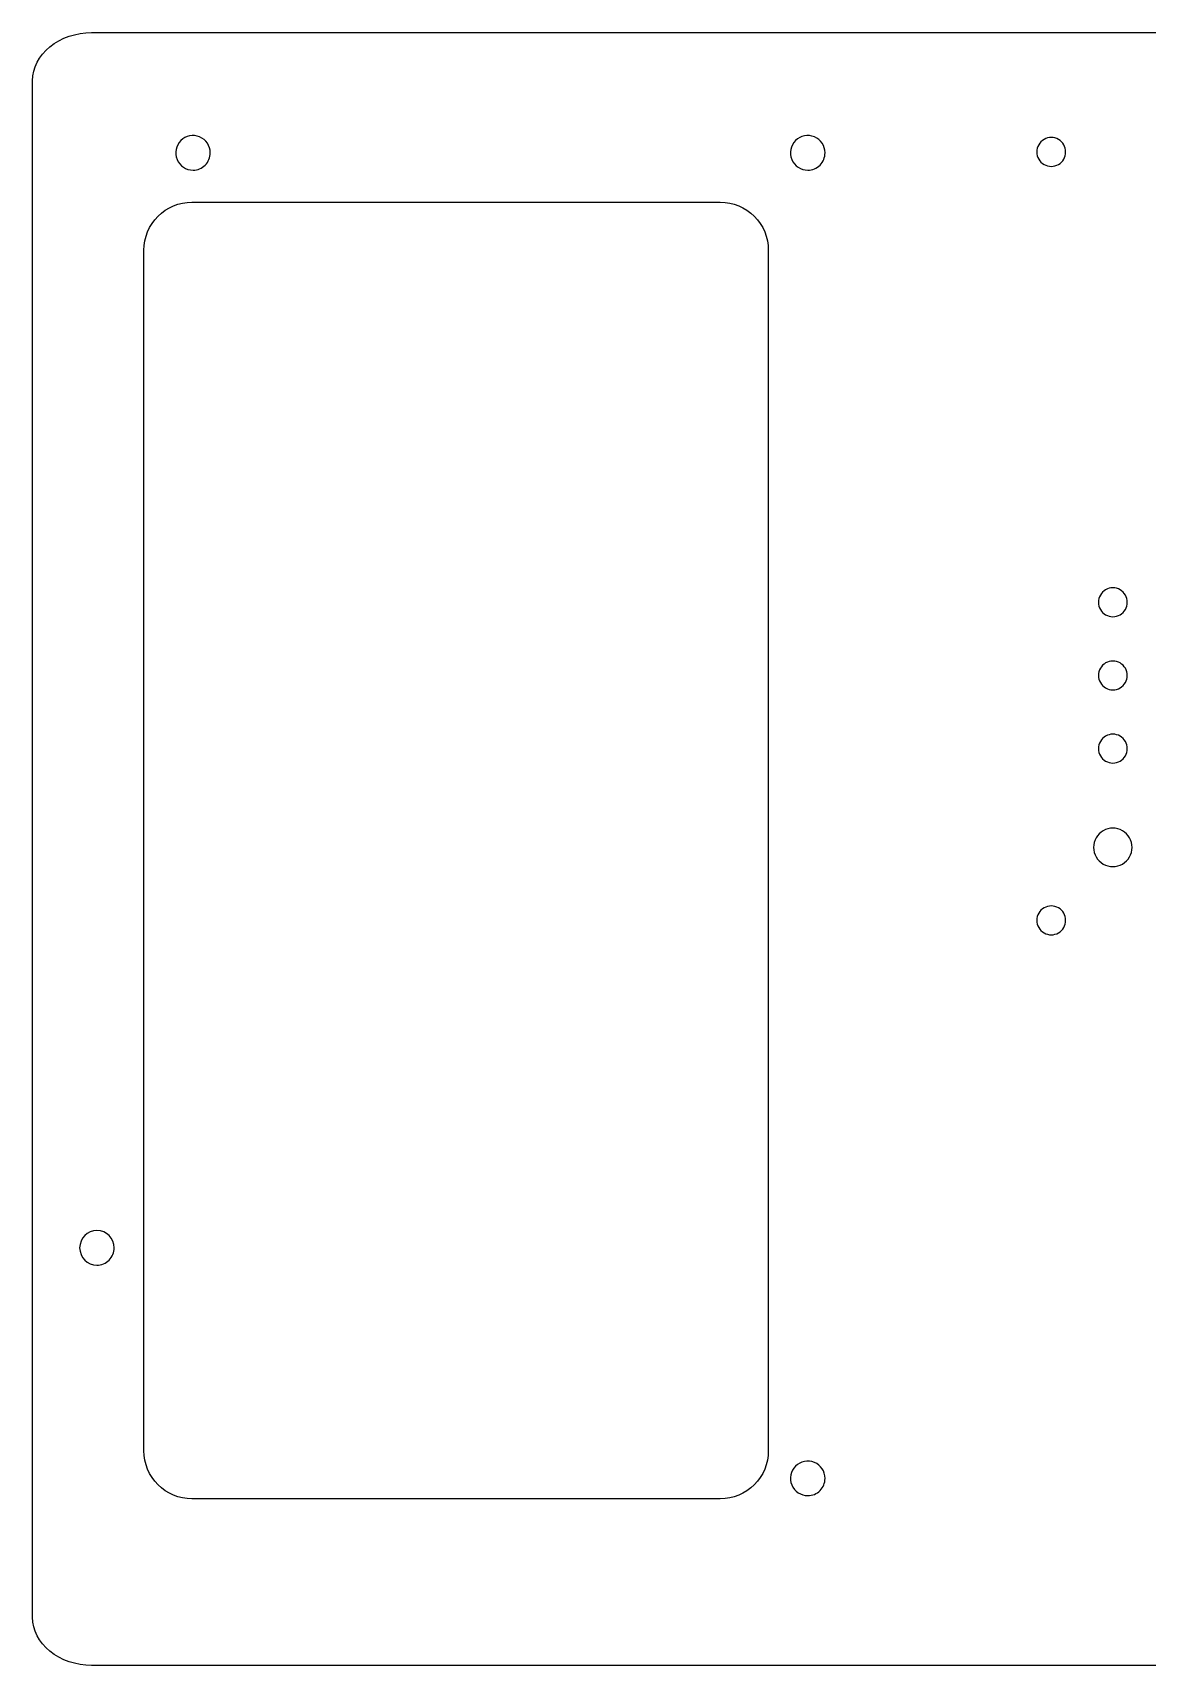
# Model space of a CAD drawing. Extents: x 80 to 325, y 41 to 447.
# Drawn here: x 79.7 to 195.7, y 41.1 to 211.1 of the extents above; entities that cross this region are included whole.
import ezdxf

# ---------------------------------------------------------------- set-up
doc = ezdxf.new("R2010")
doc.units = 0
doc.layers.add('For_Cutting', color=7, linetype='CONTINUOUS')

msp = doc.modelspace()

# ---------------------------------------------------------------- linework, layer by layer
at = {"layer": 'For_Cutting', "color": 5}
for points in [[(85.824032, 211.06393), (318.967628, 211.06393)], [(79.688675, 46.084827), (79.688675, 206.064563)], [(318.967628, 41.08546), (85.824032, 41.08546)]]:
    msp.add_lwpolyline(points, dxfattribs=at)
msp.add_lwpolyline([(85.824032, 211.06393)], close=True, dxfattribs=at)
at = {"layer": 'For_Cutting', "color": 1}
for points in [[(98.181, 198.552001)], [(162.181, 198.552001)], [(187.22274, 198.64495)], [(96.273247, 193.41949)], [(193.63889, 151.76415)], [(193.63889, 144.14415)], [(193.63889, 136.52415)], [(194.13889, 126.24416)], [(187.22274, 118.64494)], [(88.181, 84.552)], [(162.181, 60.552)]]:
    msp.add_lwpolyline(points, close=True, dxfattribs=at)
for points in [[(96.273247, 193.41949), (151.273247, 193.41949)], [(91.273247, 63.41948), (91.273247, 188.4195)], [(156.273247, 188.4195), (156.273247, 63.41948)], [(151.273247, 58.41949), (96.273247, 58.41949)]]:
    msp.add_lwpolyline(points, dxfattribs=at)
at = {"layer": 'For_Cutting', "color": 5}
for points in [[(81.48568, 209.599649), (82.636282, 210.537213), (84.196834, 211.06393), (85.824032, 211.06393)], [(79.688675, 206.064563), (79.688675, 207.390478), (80.335077, 208.662086), (81.48568, 209.599649)], [(81.48568, 42.549741), (80.335077, 43.487304), (79.688675, 44.758912), (79.688675, 46.084827)], [(85.824032, 41.08546), (84.196834, 41.08546), (82.636282, 41.612177), (81.48568, 42.549741)]]:
    msp.add_open_spline(points, degree=3, dxfattribs=at)
at = {"layer": 'For_Cutting', "color": 1}
for points in [[(95.108208, 199.824793), (94.593411, 199.309997), (94.439411, 198.535785), (94.718017, 197.863171)], [(97.06983, 200.214984), (96.397216, 200.49359), (95.623004, 200.33959), (95.108208, 199.824793)], [(98.181, 198.552001), (98.181, 199.280033), (97.742444, 199.936378), (97.06983, 200.214984)], [(159.108208, 199.824793), (158.593411, 199.309997), (158.439411, 198.535785), (158.718017, 197.863171)], [(161.06983, 200.214984), (160.397216, 200.49359), (159.623004, 200.33959), (159.108208, 199.824793)], [(162.181, 198.552001), (162.181, 199.280033), (161.742444, 199.936378), (161.06983, 200.214984)], [(184.971981, 199.946179), (184.507493, 199.677645), (184.2218, 199.181474), (184.22274, 198.64495)], [(186.473499, 199.946179), (186.009012, 200.214712), (185.436468, 200.214712), (184.971981, 199.946179)], [(187.22274, 198.64495), (187.22368, 199.181474), (186.937987, 199.677645), (186.473499, 199.946179)], [(94.718017, 197.863171), (94.996623, 197.190557), (95.652968, 196.752001), (96.381, 196.752001)], [(96.381, 196.752001), (96.85839, 196.752001), (97.316227, 196.941643), (97.653792, 197.279209)], [(97.653792, 197.279209), (97.991358, 197.616774), (98.181, 198.074611), (98.181, 198.552001)], [(158.718017, 197.863171), (158.996623, 197.190557), (159.652968, 196.752001), (160.381, 196.752001)], [(160.381, 196.752001), (160.85839, 196.752001), (161.316227, 196.941643), (161.653792, 197.279209)], [(161.653792, 197.279209), (161.991358, 197.616774), (162.181, 198.074611), (162.181, 198.552001)], [(184.22274, 198.64495), (184.2218, 198.108426), (184.507493, 197.612255), (184.971981, 197.343721)], [(184.971981, 197.343721), (185.436468, 197.075188), (186.009012, 197.075188), (186.473499, 197.343721)], [(186.473499, 197.343721), (186.937987, 197.612255), (187.22368, 198.108426), (187.22274, 198.64495)], [(92.737713, 191.955027), (93.675395, 192.892707), (94.947165, 193.41949), (96.273247, 193.41949)], [(151.273247, 193.41949), (152.599329, 193.41949), (153.871099, 192.892707), (154.808781, 191.955027)], [(91.273247, 188.4195), (91.273247, 189.74558), (91.800031, 191.017347), (92.737713, 191.955027)], [(154.808781, 191.955027), (155.746463, 191.017347), (156.273247, 189.74558), (156.273247, 188.4195)], [(191.388131, 153.065379), (190.923643, 152.796845), (190.63795, 152.300674), (190.63889, 151.76415)], [(192.889649, 153.065379), (192.425162, 153.333912), (191.852618, 153.333912), (191.388131, 153.065379)], [(193.63889, 151.76415), (193.63983, 152.300674), (193.354137, 152.796845), (192.889649, 153.065379)], [(190.63889, 151.76415), (190.63795, 151.227626), (190.923643, 150.731455), (191.388131, 150.462921)], [(192.889649, 150.462921), (193.354137, 150.731455), (193.63983, 151.227626), (193.63889, 151.76415)], [(191.388131, 150.462921), (191.852618, 150.194388), (192.425162, 150.194388), (192.889649, 150.462921)], [(191.388131, 145.445379), (190.923643, 145.176845), (190.63795, 144.680674), (190.63889, 144.14415)], [(192.889649, 145.445379), (192.425162, 145.713912), (191.852618, 145.713912), (191.388131, 145.445379)], [(193.63889, 144.14415), (193.63983, 144.680674), (193.354137, 145.176845), (192.889649, 145.445379)], [(190.63889, 144.14415), (190.63795, 143.607626), (190.923643, 143.111455), (191.388131, 142.842921)], [(191.388131, 142.842921), (191.852618, 142.574388), (192.425162, 142.574388), (192.889649, 142.842921)], [(192.889649, 142.842921), (193.354137, 143.111455), (193.63983, 143.607626), (193.63889, 144.14415)], [(191.388131, 137.825379), (190.923643, 137.556845), (190.63795, 137.060674), (190.63889, 136.52415)], [(192.889649, 137.825379), (192.425162, 138.093912), (191.852618, 138.093912), (191.388131, 137.825379)], [(193.63889, 136.52415), (193.63983, 137.060674), (193.354137, 137.556845), (192.889649, 137.825379)], [(190.63889, 136.52415), (190.63795, 135.987626), (190.923643, 135.491455), (191.388131, 135.222921)], [(192.889649, 135.222921), (193.354137, 135.491455), (193.63983, 135.987626), (193.63889, 136.52415)], [(191.388131, 135.222921), (191.852618, 134.954388), (192.425162, 134.954388), (192.889649, 135.222921)], [(191.138443, 127.977502), (190.519413, 127.619892), (190.138336, 126.95906), (190.13889, 126.24416)], [(193.139337, 127.977502), (192.520308, 128.335112), (191.757472, 128.335112), (191.138443, 127.977502)], [(194.13889, 126.24416), (194.139444, 126.95906), (193.758367, 127.619892), (193.139337, 127.977502)], [(190.13889, 126.24416), (190.138336, 125.52926), (190.519413, 124.868428), (191.138443, 124.510818)], [(193.139337, 124.510818), (193.758367, 124.868428), (194.139444, 125.52926), (194.13889, 126.24416)], [(191.138443, 124.510818), (191.757472, 124.153208), (192.520308, 124.153208), (193.139337, 124.510818)], [(184.971981, 119.946169), (184.507493, 119.677635), (184.2218, 119.181464), (184.22274, 118.64494)], [(186.473499, 119.946169), (186.009012, 120.214702), (185.436468, 120.214702), (184.971981, 119.946169)], [(187.22274, 118.64494), (187.22368, 119.181464), (186.937987, 119.677635), (186.473499, 119.946169)], [(184.22274, 118.64494), (184.2218, 118.108416), (184.507493, 117.612245), (184.971981, 117.343711)], [(184.971981, 117.343711), (185.436468, 117.075178), (186.009012, 117.075178), (186.473499, 117.343711)], [(186.473499, 117.343711), (186.937987, 117.612245), (187.22368, 118.108416), (187.22274, 118.64494)], [(86.381, 86.352), (85.386887, 86.352), (84.581, 85.546113), (84.581, 84.552)], [(88.181, 84.552), (88.181, 85.546113), (87.375113, 86.352), (86.381, 86.352)], [(84.581, 84.552), (84.581, 83.557887), (85.386887, 82.752), (86.381, 82.752)], [(87.653792, 83.279208), (87.991358, 83.616773), (88.181, 84.07461), (88.181, 84.552)], [(86.381, 82.752), (86.85839, 82.752), (87.316227, 82.941642), (87.653792, 83.279208)], [(92.737713, 59.883953), (91.800031, 60.821633), (91.273247, 62.0934), (91.273247, 63.41948)], [(156.273247, 63.41948), (156.273247, 62.0934), (155.746463, 60.821633), (154.808781, 59.883953)], [(159.108208, 61.824792), (158.593411, 61.309996), (158.439411, 60.535784), (158.718017, 59.86317)], [(161.06983, 62.214983), (160.397216, 62.493589), (159.623004, 62.339589), (159.108208, 61.824792)], [(162.181, 60.552), (162.181, 61.280032), (161.742444, 61.936377), (161.06983, 62.214983)], [(96.273247, 58.41949), (94.947165, 58.41949), (93.675395, 58.946273), (92.737713, 59.883953)], [(154.808781, 59.883953), (153.871099, 58.946273), (152.599329, 58.41949), (151.273247, 58.41949)], [(158.718017, 59.86317), (158.996623, 59.190556), (159.652968, 58.752), (160.381, 58.752)], [(161.653792, 59.279208), (161.991358, 59.616773), (162.181, 60.07461), (162.181, 60.552)], [(160.381, 58.752), (160.85839, 58.752), (161.316227, 58.941642), (161.653792, 59.279208)]]:
    msp.add_open_spline(points, degree=3, dxfattribs=at)

doc.saveas('drawing.dxf')
